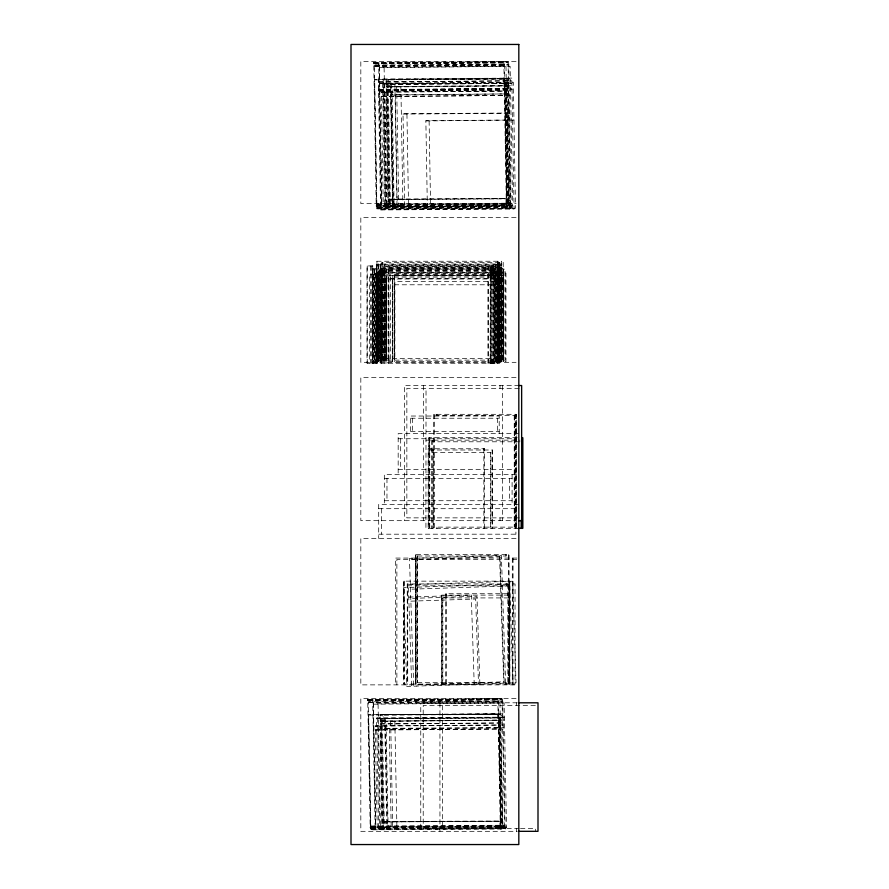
<?xml version="1.0" encoding="UTF-8"?>
<svg xmlns="http://www.w3.org/2000/svg" width="889" height="889" viewBox="0 0 889 889"><rect width="100%" height="100%" fill="white"/><g stroke="black" fill="none" stroke-linecap="round" stroke-linejoin="round"><path stroke-width="0.67" stroke-dasharray="4.45 3.33" d="M503.819 79.254L386.126 79.832C391.571 80.232 391.76 86.489 386.248 87.011L503.93 85.989L503.807 78.843L386.115 79.432L388.326 206.659L506.73 205.848C511.486 205.048 511.319 199.358 506.597 198.669L388.204 199.469L505.985 198.858M497.784 714.512L380.092 715.023C385.493 715.234 385.693 721.123 380.225 721.446L500.174 720.123M510.575 205.315L508.086 61.83L373.747 63.119L375.38 63.086M504.552 827.126L502.052 698.943L367.713 700.099L369.357 700.065M381.17 205.715L378.692 63.186L373.747 63.597L503.074 62.697M504.641 85.811C509.397 85 509.241 79.321 504.519 78.621L506.786 207.004M375.136 827.481L372.669 700.154L367.724 700.532L497.051 699.721M500.696 827.603C505.43 827.037 505.241 821.658 500.574 821.192L382.17 821.914L499.962 821.369M510.453 85.5L386.248 86.611L506.208 85.933M389.615 206.048L388.326 206.248C393.827 205.726 393.649 199.48 388.193 199.069L505.974 198.458L506.108 205.659M388.326 206.659L389.615 206.459M504.43 720.101L380.214 721.079L498.607 720.368C503.341 719.79 503.163 714.412 498.485 713.945L380.092 714.667L382.303 828.326L383.592 828.148M383.581 827.792L382.292 827.97C387.76 827.648 387.56 821.758 382.17 821.547L499.951 821.003L500.074 827.437M505.63 203.937L376.203 204.837L381.148 204.426L376.191 204.081L505.619 203.214L505.652 205.348M499.607 825.903L370.18 826.703L375.114 826.337L370.157 826.025L499.585 825.259L499.629 827.159M509.753 585.918L411.974 589.163L411.918 587.329M408.751 597.097L471.259 595.019L474.215 684.186M410.874 601.164L475.682 599.008L478.504 684.041M377.636 205.281L376.214 205.315L510.553 204.025L376.203 204.559L377.614 204.092M371.602 827.103L370.18 827.126L504.53 825.97L370.168 826.448L371.58 826.037M512.542 205.292L376.225 206.226L373.736 62.363L508.086 61.83M373.736 62.897L508.086 61.974M373.747 63.375L508.097 62.463M373.758 63.852L503.085 62.975L503.052 61.508M374.447 65.508L508.797 64.597M374.458 65.997L508.797 65.075M374.458 66.475L503.785 65.597L503.763 64.152M379.281 67.697L505.23 66.375M509.03 78.543L374.558 79.454L376.78 207.47L511.264 206.548M374.558 79.888L504.007 78.576M378.358 81.755L511.875 80.843M378.37 82.177L506.886 80.877M379.803 83.155L513.32 82.255L515.509 208.226L380.57 209.104M379.803 83.577L509.108 82.688M383.67 83.91L504.541 83.144M511.92 83.355L390.427 84.177L392.594 209.46M390.427 84.599L507.375 83.377M378.492 89.478L512.008 88.578M386.282 89.567L510.508 88.722M378.503 89.889L507.019 88.611M386.293 89.967L505.919 88.756M378.514 90.3L512.031 89.389M378.514 90.7L512.031 89.789M378.525 91.1L507.052 90.222L507.03 89.422M509.253 91.022L381.292 91.9L383.292 206.592L512.542 205.715M381.303 92.278L504.463 91.056M509.297 93.901L390.96 94.712L392.916 207.359M390.96 95.09L504.874 93.934M381.37 96.312L509.33 95.434M381.381 96.679L504.541 95.467M509.63 113.014L403.006 113.736L404.662 208.971M403.017 114.059L505.652 113.359M513.975 120.037L425.853 120.637L427.387 208.815M425.853 120.937L510.675 120.059M376.225 205.748L510.564 204.826M376.769 207.037L511.253 206.137M376.914 207.882L511.264 206.97M376.925 208.359L511.275 207.448M380.581 209.504L514.098 208.626M506.508 827.114L370.202 827.937L367.702 699.421L502.052 698.943M497.029 699.087L367.713 699.843L372.669 700.154M367.713 699.899L502.063 699.076M367.724 700.321L502.063 699.51M367.724 700.754L497.051 699.965L497.029 698.654M368.413 702.232L502.763 701.421M368.424 702.666L497.751 701.877L497.729 701.021M373.247 704.188L499.196 702.999M503.007 713.878L368.524 714.689L370.746 829.048L505.23 828.237M380.092 714.667L497.784 714.145L497.907 720.534M368.535 715.078L497.973 713.911M504.374 717.156L376.525 717.934L378.67 828.259M376.525 718.301L503.074 717.579M377.636 718.668L498.396 717.934L498.373 717.19M380.825 718.701L498.518 717.979M380.248 723.724L504.485 722.968M380.259 724.079L499.885 723.001M503.218 725.024L375.269 725.802L377.258 828.27L506.519 827.481L504.096 702.977L373.247 703.766L375.691 828.637M375.28 726.146L498.44 725.057M384.926 728.324L503.274 727.602M384.937 728.658L498.851 727.969M375.347 729.747L503.296 728.969M375.347 730.08L498.518 729.002M370.18 827.081L499.607 826.303M370.191 827.515L504.541 826.692M370.735 828.67L505.219 827.859M370.891 829.426L505.241 828.604M516.053 61.452L360.823 61.452L360.823 203.592L516.053 203.592M516.053 217.583L360.823 217.583L360.823 362.323L516.053 362.323M501.652 265.533L384.026 265.533L384.026 360.123M497.34 265.933L367.013 265.933L367.013 363.245L499.718 363.245L499.774 262.422M372.58 268.656L497.818 268.656M372.747 269.789L499.185 269.789M501.418 270.734L382.881 270.734L382.881 361.679M380.748 271.656L501.763 271.656M497.929 272.301L377.414 272.301L377.414 363.245M382.126 272.567L503.496 272.567M499.718 274.779L369.602 274.779L369.602 363.245M394.194 360.123L394.194 275.534L502.641 275.534L502.607 361.679M381.625 275.69L502.996 275.69M499.74 275.879L386.637 275.879L386.637 358.556M502.607 279.002L385.948 279.002L385.948 361.679M503.307 281.657L394.872 281.657L394.872 358.556M394.372 284.791L502.818 284.791L502.818 361.679M376.736 358.556L503.941 358.556L503.941 270.089L379.125 270.089L379.125 358.556M372.747 361.679L505.963 361.679L505.963 273.212L374.88 273.212L374.902 363.245M516.053 377.603L360.823 377.603L360.823 520.676L516.42 520.676M519.187 385.526L404.395 385.526L404.395 520.676M519.187 388.337L406.851 388.337L406.851 517.865L519.187 517.865M516.42 414.307L516.42 528.366L516.498 414.307L433.532 414.307L433.532 528.366M410.674 418.23L499.207 418.23M410.674 431.409L499.207 431.409M518.82 433.61L398.172 433.61L398.172 474.615M517.198 437.688L428.742 437.688L428.742 528.366M398.172 438.733L516.309 438.733M425.931 440.155L519.998 440.155M429.654 440.988L429.654 455.757M519.998 441.789L432.843 441.789L432.843 440.155M429.454 450.001L492.528 450.001L492.528 528.366M432.71 452.457L490.961 452.457L490.961 528.366M398.172 469.492L516.309 469.492M516.042 474.615L384.315 474.615L384.315 504.441M384.315 478.349L512.097 478.349M384.315 500.718L512.097 500.718M518.82 504.441L378.703 504.441L378.703 538.445M378.703 508.697L518.82 508.697M518.431 528.366L425.931 528.366L426.031 388.337M378.703 534.189L516.042 534.189M516.053 538.445L360.823 538.445L360.823 684.874L516.942 684.874M516.942 558.07L395.461 558.07L395.461 684.874M516.765 559.481L396.872 559.481L396.872 684.874M407.262 585.807L506.786 585.807L506.786 583.94M445.889 684.074L445.889 593.73L509.464 593.73M508.652 595.119L441.466 595.119L441.466 684.074M508.519 597.919L442.666 597.919L442.666 684.074M516.053 698.61L360.823 698.61L360.823 831.315L517.287 831.315M517.287 702.799L420.764 702.799L420.764 831.315M519.109 828.637L423.208 828.637L423.208 705.477L535.556 705.477L535.556 702.799M520.487 828.637L535.556 828.637L535.556 831.315M367.702 699.421L369.335 699.432L369.368 700.743M373.736 62.363L375.369 62.374L375.391 63.841M375.38 62.852L373.736 62.841L378.692 63.186M512.975 682.896L509.697 584.084L403.528 587.607L406.806 686.419L516.042 682.796L512.675 581.217L408.34 584.684L411.707 686.252M505.619 683.141L501.385 555.369L409.451 558.414L413.696 686.197M499.585 556.803L503.73 681.83M479.882 683.997L476.971 596.208L410.173 598.43L410.129 597.041M412.218 558.325L412.263 559.703L500.051 556.792L504.196 681.807L416.408 684.719L416.452 686.097M500.84 720.123L502.918 827.137M500.329 717.179L502.629 827.503M499.962 702.999L502.374 827.137M501.707 826.726L501.829 827.515M499.218 717.601L501.374 828.637M499.107 717.19L501.263 828.259M498.518 701.021L501.007 829.059M498.762 713.9L500.985 828.259M498.485 713.945L500.763 828.637M497.807 698.632L500.307 827.148M500.296 827.881L500.318 829.07M394.838 721.123L396.905 827.415M390.638 720.79L392.727 827.803M389.293 728.636L391.238 828.592M386.093 724.046L388.104 827.848M385.337 718.668L387.482 828.948M384.659 718.212L386.882 828.959M382.259 718.268L384.404 828.604M381.548 723.724L383.581 828.226M381.237 718.279L383.37 827.859M380.825 718.323L382.981 829.348M379.992 726.124L381.97 827.915M379.159 717.923L379.17 718.656M381.092 828.248L381.114 828.993M378.069 704.155L380.47 827.459M377.625 717.923L379.781 828.993M373.369 702.21L375.836 829.393M370.046 701.799L370.057 702.654M372.302 828.993L372.313 829.848M371.602 826.681L371.624 827.937M512.72 208.237L510.119 66.342L379.27 67.231L381.725 207.004M512.275 208.248L376.936 208.848L374.436 65.03L508.786 64.119L511.286 208.248M508.086 83.377L510.264 208.659M507.619 78.132L509.886 209.059M509.197 207.859L509.219 209.071M506.863 85.533L508.941 205.326M506.63 88.756L508.664 205.737M506.363 82.244L508.508 205.737M505.997 66.364L508.408 205.326M506.263 113.036L507.919 208.27M505.252 82.721L507.408 206.993M505.141 82.255L507.297 206.581M504.541 64.152L507.041 207.959M504.407 82.255L504.419 83.088M503.841 61.474L506.33 205.337M506.33 206.159L506.363 207.959M429.109 120.915L430.62 208.504M406.94 114.036L408.584 208.626M400.872 86.655L402.939 205.637M396.672 86.277L398.75 206.07M395.327 95.056L397.272 206.948M394.905 84.566L397.072 209.004M392.116 89.922L394.138 206.126M391.36 83.91L393.505 207.348M390.693 83.388L392.838 206.137M388.282 83.466L390.427 206.959M387.582 89.556L389.615 206.548M387.271 83.466L389.404 206.137M386.848 83.522L389.004 207.804M386.015 92.245L387.993 206.192M385.181 83.066L385.193 83.899M387.126 206.559L387.137 207.393M384.726 83.544L386.904 208.671M384.104 67.664L386.493 205.692M383.659 83.077L385.815 207.404M383.237 79.41L385.504 209.504M382.548 83.088L384.693 206.581M380.136 90.289L380.159 91.089M379.392 65.475L382.003 209.937M376.069 65.019L376.103 66.464M378.325 207.393L378.358 208.837M377.625 204.803L377.647 206.215M516.365 702.799L516.365 705.477M516.365 828.637L516.365 831.315M515.898 508.697L515.898 534.189M515.553 414.307L515.553 528.366M515.476 414.307L515.476 528.366M514.331 415.53L514.331 527.133M514.231 415.53L514.231 527.133M513.053 558.07L513.053 684.874M512.308 558.07L512.308 684.874M512.097 474.615L512.097 504.441M509.864 684.074L509.864 581.15L403.762 581.15L403.762 684.074L515.053 684.074L515.053 583.94L407.24 583.94L407.262 684.074M509.73 581.15L509.73 684.074M509.464 581.15L509.464 684.074M509.43 478.349L509.43 500.718M509.219 593.73L509.219 684.074M509.064 684.074L509.064 554.603L415.519 554.603L415.519 684.074M508.652 554.603L508.519 684.074M508.319 583.94L508.319 684.074M508.041 593.73L508.041 595.119M507.819 583.94L507.819 684.074M506.33 583.94L506.33 585.807M506.241 554.603L506.241 556.003L416.952 556.003L416.952 682.685L506.241 682.685L506.241 684.074M505.897 554.603L505.897 556.003M505.897 682.685L505.897 684.074M503.518 273.212L503.518 361.679M503.33 269.167L503.441 361.679M503.218 360.123L503.218 262.422L381.848 262.422L381.937 361.679M502.996 361.679L502.985 268.222L378.158 268.222L378.158 360.123L505.219 360.123L505.219 269.167L386.682 269.167L386.682 360.123M502.463 385.526L502.463 520.676M501.852 360.123L501.907 267.611L385.259 267.611L385.259 358.556M501.418 361.679L501.296 267.1L379.925 267.1L379.925 361.679M501.218 358.556L501.218 273.968L392.771 273.968L392.86 358.556M501.063 361.679L501.063 264.366L376.247 264.366L376.203 363.245M500.718 361.679L500.718 277.101L390.393 277.101L390.393 361.679M500.34 270.089L500.34 358.556M500.14 270.089L500.051 358.556M500.007 385.526L500.007 388.337M500.007 517.865L500.007 520.676M499.974 269.167L499.84 361.679M499.462 262.422L499.551 361.679M499.418 263.989L499.418 361.679M499.174 268.222L499.24 361.679M499.207 433.61L499.207 416.03L410.674 416.03L410.674 433.61M499.051 279.002L499.051 361.679M498.84 277.101L498.84 361.679M498.551 267.611L498.551 358.556M498.351 263.966L498.362 358.556M498.04 263.966L497.962 361.679M497.951 261.244L497.929 363.245M497.751 261.244L497.751 358.556M497.462 264.366L497.573 363.245M497.262 264.366L497.34 363.245M497.362 418.23L497.362 431.409M496.995 363.245L496.995 278.668L385.015 278.668L385.015 363.245M496.429 270.734L496.34 361.679M496.173 270.734L496.118 363.245M495.973 263.989L495.984 361.679M495.918 363.245L495.873 266.667L384.57 266.667L384.57 358.556M495.662 263.989L495.695 363.245M495.373 269.789L495.373 361.679M494.562 272.301L494.484 363.245M494.373 268.656L494.384 363.245M494.128 268.656L494.24 363.245M493.951 268.656L494.062 363.245M493.739 265.933L493.739 363.245M493.539 265.933L493.539 363.245M492.095 265.933L492.184 363.245M492.195 450.001L492.195 528.366M490.706 272.301L490.617 363.245M490.506 268.656L490.517 363.245M490.472 452.457L490.472 528.366M490.206 268.656L490.206 363.245M488.228 265.933L488.228 363.245M488.028 265.933L488.028 363.245M484.461 528.366L484.461 448.767L428.142 448.767L428.142 528.366M484.416 448.767L484.416 450.001M483.938 448.767L483.938 450.001M483.86 448.767L483.86 528.366M446.134 593.73L446.134 684.074M445.922 593.73L445.922 595.119M442.866 597.919L442.866 684.074M442.389 705.477L442.389 828.637M441.6 595.119L441.6 684.074M439.944 702.799L439.944 831.315M436.944 414.307L436.944 415.53M436.944 527.133L436.944 528.366M436.077 414.307L436.077 415.53L515.187 415.53L515.187 527.133L436.077 527.133L436.077 528.366M434.565 414.307L434.565 528.366M433.988 440.155L433.988 441.789M433.199 450.001L433.199 528.366M432.71 440.155L432.71 528.366M431.454 440.155L431.454 528.366M429.92 448.767L429.92 450.001M429.754 437.688L429.754 528.366M429.42 437.688L429.42 528.366M429.087 437.688L429.087 528.366M423.575 385.526L423.575 520.676M417.608 556.003L417.608 682.685M417.297 556.003L417.297 682.685M415.552 554.603L415.552 684.074M412.518 418.23L412.518 431.409M407.718 583.94L407.718 684.074M404.162 581.15L404.162 684.074M403.895 581.15L404.028 684.074M400.683 438.733L400.683 469.492M394.46 284.791L394.46 361.679M394.283 275.534L394.372 361.679M392.438 361.679L392.438 277.101L392.282 361.679M388.882 278.668L388.882 363.245M388.749 269.167L388.86 361.679M388.56 269.167L388.56 363.245M386.871 269.167L386.915 363.245M386.971 478.349L386.971 500.718M386.137 279.002L386.137 361.679M384.948 270.734L384.948 361.679M384.759 270.734L384.759 361.679M383.326 270.734L383.326 361.679M383.07 270.734L383.07 361.679M382.426 272.567L382.426 358.556M382.148 262.422L382.148 360.123M381.47 272.301L381.47 363.245M381.625 508.697L381.625 534.189M381.037 272.301L381.037 363.245M380.725 263.966L380.748 360.123M380.425 263.966L380.425 358.556M380.225 267.1L380.225 361.679M379.325 270.089L379.325 358.556M378.903 273.212L378.903 361.679M378.825 361.679L378.703 273.212L378.625 361.679M378.347 263.989L378.347 361.679M378.047 361.679L378.047 263.989L501.796 263.966L501.763 360.123L501.552 261.244L376.736 261.244L376.747 363.245M377.603 272.301L377.603 363.245M376.936 261.244L376.947 361.679M376.503 268.656L376.503 363.245M376.447 264.366L376.436 363.245M375.325 273.212L375.325 361.679M375.102 274.779L375.102 363.245M374.569 269.789L374.569 361.679M374.358 269.789L374.358 361.679M373.469 274.779L373.469 363.245M373.224 274.779L373.224 363.245M372.947 269.789L372.947 361.679M372.88 268.656L372.88 363.245M372.724 265.933L372.58 363.245L372.524 265.933M371.08 265.933L371.08 363.245M370.88 265.933L370.88 363.245M367.224 265.933L367.224 363.245M511.831 78.099L378.314 79.01L380.592 209.937L514.109 209.037L511.831 78.099M502.752 700.988L368.402 701.81L370.902 829.848L505.241 829.037L502.752 700.988M491.895 363.245L491.895 265.933L491.839 363.245M415.93 684.074L415.93 554.603L415.896 684.074M381.281 363.245L381.281 272.301L381.225 363.245"/><path stroke-width="1.33" d="M518.876 385.526L521.643 385.526L521.643 520.676L518.876 520.676M521.743 437.688L522.754 437.688L522.754 528.366L518.254 528.366M518.665 702.799L538.001 702.799L538.001 831.315L518.665 831.315M522.421 437.688L522.421 528.366M521.198 520.098L521.143 528.366M518.82 44.45L350.999 44.45L350.999 844.55L518.82 844.55L518.82 44.45"/></g></svg>
